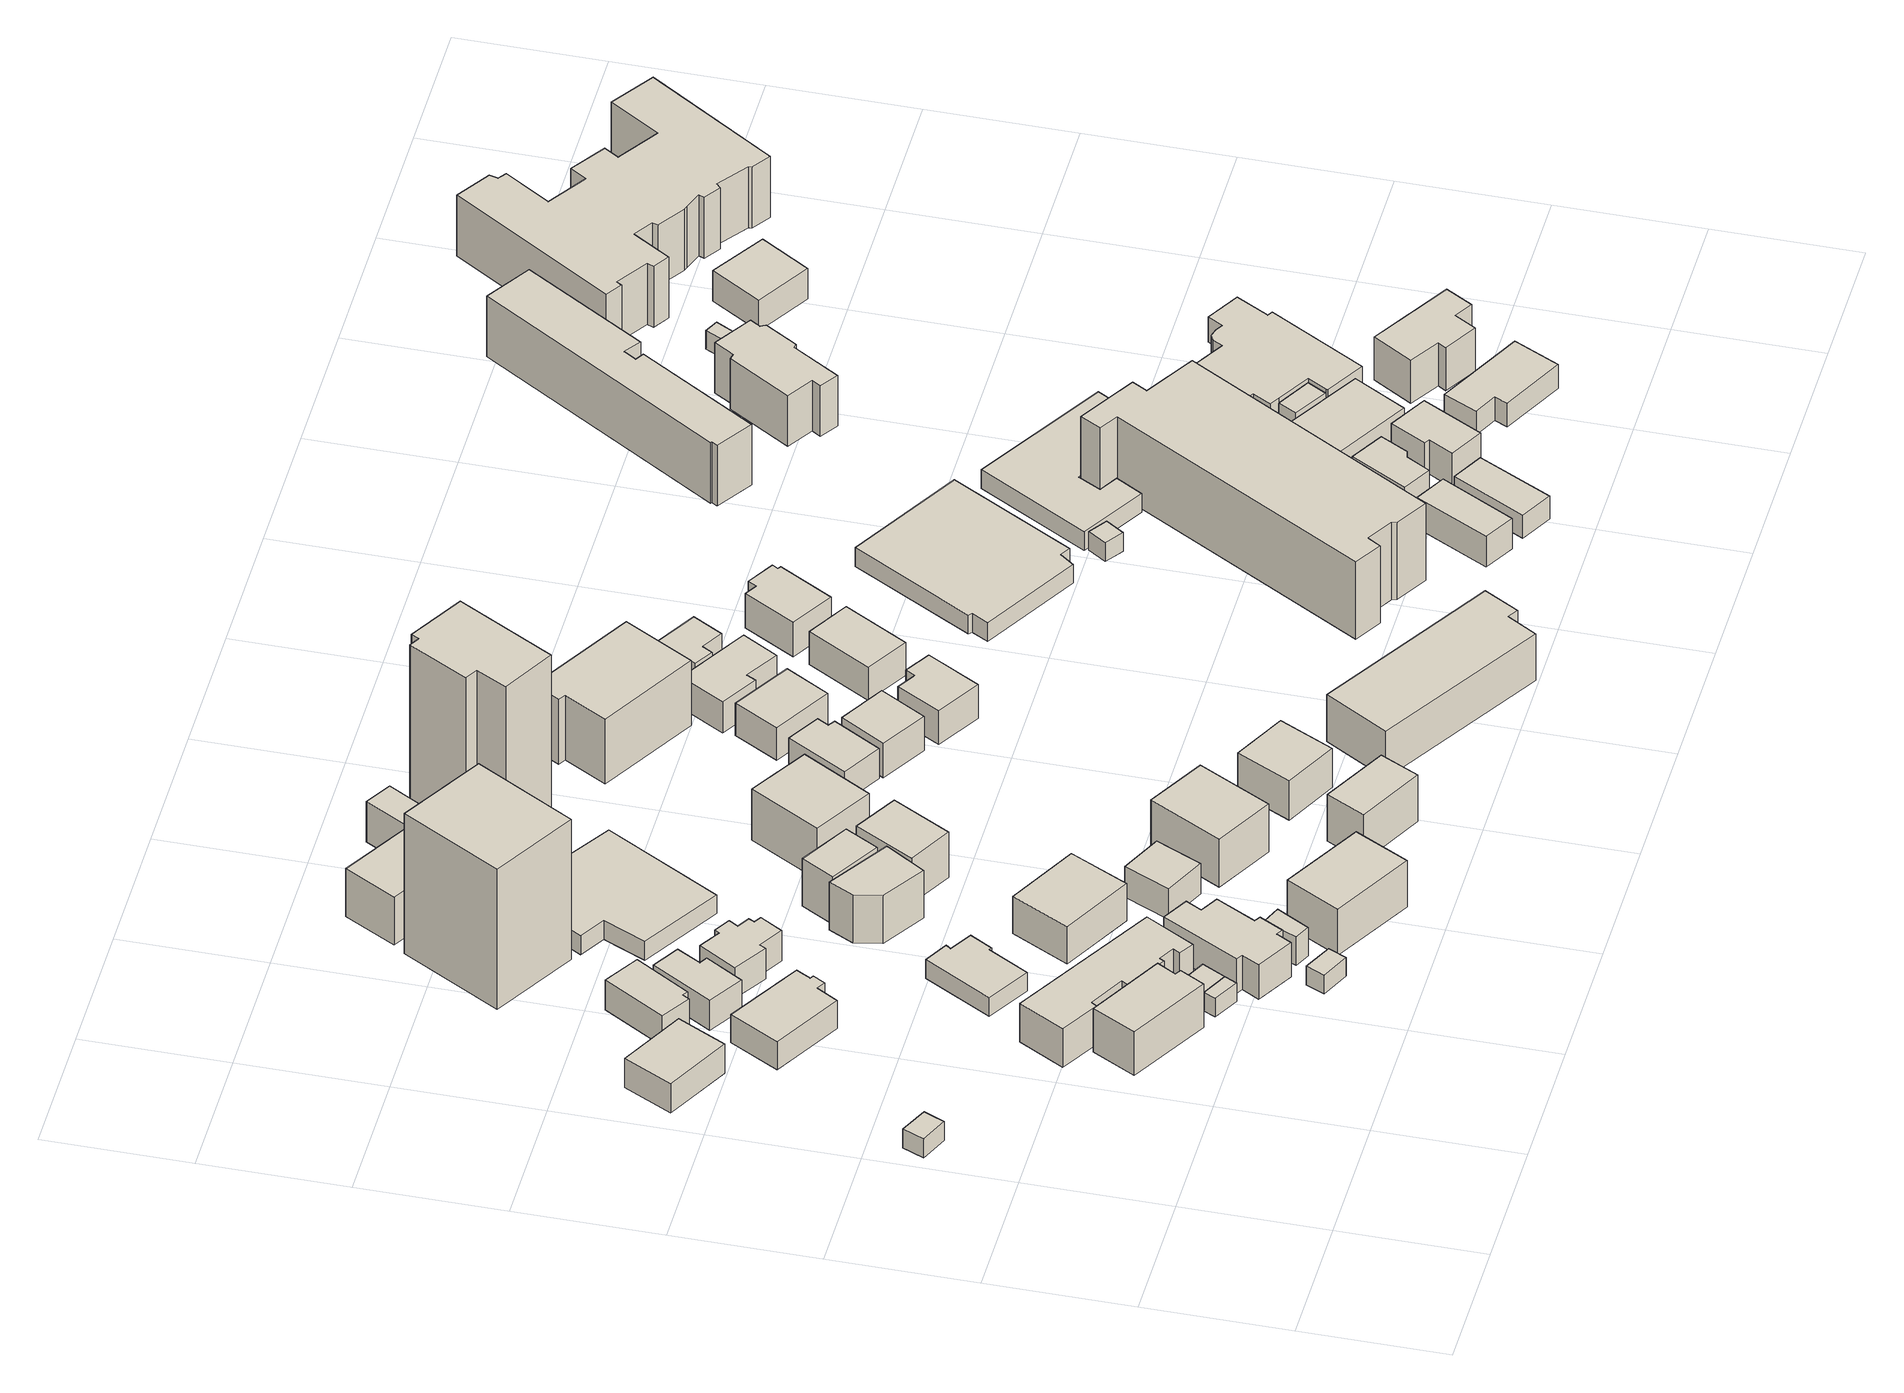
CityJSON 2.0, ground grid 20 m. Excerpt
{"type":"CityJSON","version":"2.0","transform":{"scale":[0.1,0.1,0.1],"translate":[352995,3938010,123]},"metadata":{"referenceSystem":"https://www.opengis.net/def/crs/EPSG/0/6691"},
"CityObjects":{
"building1":{"type":"Building","attributes":{"BuildingIDAttribute.prefecture":"14","BuildingIDAttribute.city":"14152","BuildingDetailAttribute.surveyYear":2015},"geometry":[{"type":"Solid","lod":"1","boundaries":[[[[0,1,2,3]],[[2,4,5,3]],[[1,6,4,2]],[[0,7,6,1]],[[3,5,7,0]],[[4,6,7,5]]]]}]},
"building2":{"type":"Building","attributes":{"usage":"413","measuredHeight":6,"storeysAboveGround":2,"BuildingIDAttribute.prefecture":"14","BuildingIDAttribute.city":"14152","BuildingDetailAttribute.totalFloorArea":130.86,"BuildingDetailAttribute.buildingFootprintArea":65.43,"BuildingDetailAttribute.buildingStructureType":"601","BuildingDetailAttribute.buildingStructureOrgType":"1","BuildingDetailAttribute.orgUsage":"30","BuildingDetailAttribute.surveyYear":2015},"geometry":[{"type":"Solid","lod":"1","boundaries":[[[[8,9,10,11]],[[10,12,13,11]],[[9,14,12,10]],[[8,15,14,9]],[[11,13,15,8]],[[12,14,15,13]]]]}]},
"building3":{"type":"Building","attributes":{"usage":"413","measuredHeight":7.2,"storeysAboveGround":3,"BuildingIDAttribute.prefecture":"14","BuildingIDAttribute.city":"14152","BuildingDetailAttribute.totalFloorArea":217.19,"BuildingDetailAttribute.buildingFootprintArea":72.4,"BuildingDetailAttribute.buildingStructureType":"610","BuildingDetailAttribute.buildingStructureOrgType":"2","BuildingDetailAttribute.orgUsage":"30","BuildingDetailAttribute.surveyYear":2015},"geometry":[{"type":"Solid","lod":"1","boundaries":[[[[16,17,18,19,20,21]],[[20,22,23,21]],[[19,24,22,20]],[[18,25,24,19]],[[17,26,25,18]],[[16,27,26,17]],[[21,23,27,16]],[[22,24,25,26,27,23]]]]}]},
"building4":{"type":"Building","attributes":{"usage":"411","measuredHeight":4.9,"storeysAboveGround":2,"BuildingIDAttribute.prefecture":"14","BuildingIDAttribute.city":"14152","BuildingDetailAttribute.totalFloorArea":181.15,"BuildingDetailAttribute.buildingFootprintArea":90.57,"BuildingDetailAttribute.buildingStructureType":"610","BuildingDetailAttribute.buildingStructureOrgType":"2","BuildingDetailAttribute.orgUsage":"10","BuildingDetailAttribute.surveyYear":2015},"geometry":[{"type":"Solid","lod":"1","boundaries":[[[[28,29,30,31,32,33,34,35]],[[34,36,37,35]],[[33,38,36,34]],[[32,39,38,33]],[[31,40,39,32]],[[30,41,40,31]],[[29,42,41,30]],[[28,43,42,29]],[[35,37,43,28]],[[36,38,39,40,41,42,43,37]]]]}]},
"building5":{"type":"Building","attributes":{"usage":"412","measuredHeight":7,"storeysAboveGround":2,"BuildingIDAttribute.prefecture":"14","BuildingIDAttribute.city":"14152","BuildingDetailAttribute.totalFloorArea":273,"BuildingDetailAttribute.buildingFootprintArea":136.5,"BuildingDetailAttribute.buildingStructureType":"601","BuildingDetailAttribute.buildingStructureOrgType":"1","BuildingDetailAttribute.orgUsage":"20","BuildingDetailAttribute.surveyYear":2015},"geometry":[{"type":"Solid","lod":"1","boundaries":[[[[44,45,46,47,48,49,50,51,52,53,54,55]],[[54,56,57,55]],[[53,58,56,54]],[[52,59,58,53]],[[51,60,59,52]],[[50,61,60,51]],[[49,62,61,50]],[[48,63,62,49]],[[47,64,63,48]],[[46,65,64,47]],[[45,66,65,46]],[[44,67,66,45]],[[55,57,67,44]],[[56,58,59,60,61,62,63,64,65,66,67,57]]]]}]},
"building6":{"type":"Building","attributes":{"BuildingIDAttribute.prefecture":"14","BuildingIDAttribute.city":"14152","BuildingDetailAttribute.surveyYear":2015},"geometry":[{"type":"Solid","lod":"1","boundaries":[[[[68,69,70,71]],[[70,72,73,71]],[[69,74,72,70]],[[68,75,74,69]],[[71,73,75,68]],[[72,74,75,73]]]]}]},
"building7":{"type":"Building","attributes":{"usage":"413","measuredHeight":5.5,"storeysAboveGround":2,"BuildingIDAttribute.prefecture":"14","BuildingIDAttribute.city":"14152","BuildingDetailAttribute.totalFloorArea":91.7,"BuildingDetailAttribute.buildingFootprintArea":45.85,"BuildingDetailAttribute.buildingStructureType":"601","BuildingDetailAttribute.buildingStructureOrgType":"1","BuildingDetailAttribute.orgUsage":"30","BuildingDetailAttribute.surveyYear":2015},"geometry":[{"type":"Solid","lod":"1","boundaries":[[[[76,77,78,79,80,81]],[[80,82,83,81]],[[79,84,82,80]],[[78,85,84,79]],[[77,86,85,78]],[[76,87,86,77]],[[81,83,87,76]],[[82,84,85,86,87,83]]]]}]},
"building8":{"type":"Building","attributes":{"usage":"411","storeysAboveGround":2,"BuildingIDAttribute.prefecture":"14","BuildingIDAttribute.city":"14152","BuildingDetailAttribute.totalFloorArea":29.05,"BuildingDetailAttribute.buildingFootprintArea":14.53,"BuildingDetailAttribute.buildingStructureType":"610","BuildingDetailAttribute.buildingStructureOrgType":"2","BuildingDetailAttribute.orgUsage":"10","BuildingDetailAttribute.surveyYear":2015},"geometry":[{"type":"Solid","lod":"1","boundaries":[[[[88,71,70,89]],[[70,72,90,89]],[[71,73,72,70]],[[88,91,73,71]],[[89,90,91,88]],[[72,73,91,90]]]]}]},
"building9":{"type":"Building","attributes":{"usage":"411","measuredHeight":5.7,"storeysAboveGround":2,"BuildingIDAttribute.prefecture":"14","BuildingIDAttribute.city":"14152","BuildingDetailAttribute.totalFloorArea":85,"BuildingDetailAttribute.buildingFootprintArea":42.5,"BuildingDetailAttribute.buildingStructureType":"601","BuildingDetailAttribute.buildingStructureOrgType":"1","BuildingDetailAttribute.orgUsage":"10","BuildingDetailAttribute.surveyYear":2015},"geometry":[{"type":"Solid","lod":"1","boundaries":[[[[92,93,94,95,96,97]],[[96,98,99,97]],[[95,100,98,96]],[[94,101,100,95]],[[93,102,101,94]],[[92,103,102,93]],[[97,99,103,92]],[[98,100,101,102,103,99]]]]}]},
"building10":{"type":"Building","attributes":{"usage":"411","storeysAboveGround":1,"BuildingIDAttribute.prefecture":"14","BuildingIDAttribute.city":"14152","BuildingDetailAttribute.totalFloorArea":12.26,"BuildingDetailAttribute.buildingFootprintArea":12.26,"BuildingDetailAttribute.buildingStructureType":"601","BuildingDetailAttribute.buildingStructureOrgType":"1","BuildingDetailAttribute.orgUsage":"10","BuildingDetailAttribute.surveyYear":2015},"geometry":[{"type":"Solid","lod":"1","boundaries":[[[[104,105,106,107]],[[106,108,109,107]],[[105,110,108,106]],[[104,111,110,105]],[[107,109,111,104]],[[108,110,111,109]]]]}]},
"building11":{"type":"Building","attributes":{"usage":"411","storeysAboveGround":2,"BuildingIDAttribute.prefecture":"14","BuildingIDAttribute.city":"14152","BuildingDetailAttribute.totalFloorArea":122.24,"BuildingDetailAttribute.buildingFootprintArea":61.12,"BuildingDetailAttribute.buildingStructureType":"601","BuildingDetailAttribute.buildingStructureOrgType":"1","BuildingDetailAttribute.orgUsage":"10","BuildingDetailAttribute.surveyYear":2015},"geometry":[{"type":"Solid","lod":"1","boundaries":[[[[112,113,114,115,116,117,118,119]],[[118,120,121,119]],[[117,122,120,118]],[[116,123,122,117]],[[115,124,123,116]],[[114,125,124,115]],[[113,126,125,114]],[[112,127,126,113]],[[119,121,127,112]],[[120,122,123,124,125,126,127,121]]]]}]},
"building12":{"type":"Building","attributes":{"usage":"411","measuredHeight":6.5,"storeysAboveGround":2,"BuildingIDAttribute.prefecture":"14","BuildingIDAttribute.city":"14152","BuildingDetailAttribute.totalFloorArea":165.83,"BuildingDetailAttribute.buildingFootprintArea":82.92,"BuildingDetailAttribute.buildingStructureType":"601","BuildingDetailAttribute.buildingStructureOrgType":"1","BuildingDetailAttribute.orgUsage":"10","BuildingDetailAttribute.surveyYear":2015},"geometry":[{"type":"Solid","lod":"1","boundaries":[[[[128,129,130,131,132,133,134,135,136,137,138,139]],[[138,140,141,139]],[[137,142,140,138]],[[136,143,142,137]],[[135,144,143,136]],[[134,145,144,135]],[[133,146,145,134]],[[132,147,146,133]],[[131,148,147,132]],[[130,149,148,131]],[[129,150,149,130]],[[128,151,150,129]],[[139,141,151,128]],[[140,142,143,144,145,146,147,148,149,150,151,141]]]]}]},
"building13":{"type":"Building","attributes":{"usage":"411","measuredHeight":5.6,"storeysAboveGround":2,"BuildingIDAttribute.prefecture":"14","BuildingIDAttribute.city":"14152","BuildingDetailAttribute.totalFloorArea":87.39,"BuildingDetailAttribute.buildingFootprintArea":43.7,"BuildingDetailAttribute.buildingStructureType":"601","BuildingDetailAttribute.buildingStructureOrgType":"1","BuildingDetailAttribute.orgUsage":"10","BuildingDetailAttribute.surveyYear":2015},"geometry":[{"type":"Solid","lod":"1","boundaries":[[[[152,153,154,155,156,157,158,159,160,161,162,163]],[[162,164,165,163]],[[161,166,164,162]],[[160,167,166,161]],[[159,168,167,160]],[[158,169,168,159]],[[157,170,169,158]],[[156,171,170,157]],[[155,172,171,156]],[[154,173,172,155]],[[153,174,173,154]],[[152,175,174,153]],[[163,165,175,152]],[[164,166,167,168,169,170,171,172,173,174,175,165]]]]}]},
"building14":{"type":"Building","attributes":{"usage":"411","measuredHeight":5.4,"storeysAboveGround":1,"BuildingIDAttribute.prefecture":"14","BuildingIDAttribute.city":"14152","BuildingDetailAttribute.totalFloorArea":13.12,"BuildingDetailAttribute.buildingFootprintArea":13.12,"BuildingDetailAttribute.buildingStructureType":"601","BuildingDetailAttribute.buildingStructureOrgType":"1","BuildingDetailAttribute.orgUsage":"10","BuildingDetailAttribute.surveyYear":2015},"geometry":[{"type":"Solid","lod":"1","boundaries":[[[[176,177,178,179]],[[178,180,181,179]],[[177,182,180,178]],[[176,183,182,177]],[[179,181,183,176]],[[180,182,183,181]]]]}]},
"building15":{"type":"Building","attributes":{"usage":"414","measuredHeight":23.6,"storeysAboveGround":8,"BuildingIDAttribute.prefecture":"14","BuildingIDAttribute.city":"14152","BuildingDetailAttribute.totalFloorArea":1406.25,"BuildingDetailAttribute.buildingFootprintArea":175.78,"BuildingDetailAttribute.buildingStructureType":"610","BuildingDetailAttribute.buildingStructureOrgType":"2","BuildingDetailAttribute.orgUsage":"44","BuildingDetailAttribute.surveyYear":2015},"geometry":[{"type":"Solid","lod":"1","boundaries":[[[[184,185,186,187]],[[186,188,189,187]],[[185,190,188,186]],[[184,191,190,185]],[[187,189,191,184]],[[188,190,191,189]]]]}]},
"building16":{"type":"Building","attributes":{"usage":"411","measuredHeight":6.8,"storeysAboveGround":2,"BuildingIDAttribute.prefecture":"14","BuildingIDAttribute.city":"14152","BuildingDetailAttribute.totalFloorArea":179.23,"BuildingDetailAttribute.buildingFootprintArea":89.61,"BuildingDetailAttribute.buildingStructureType":"601","BuildingDetailAttribute.buildingStructureOrgType":"1","BuildingDetailAttribute.orgUsage":"10","BuildingDetailAttribute.surveyYear":2015},"geometry":[{"type":"Solid","lod":"1","boundaries":[[[[192,193,194,195]],[[194,196,197,195]],[[193,198,196,194]],[[192,199,198,193]],[[195,197,199,192]],[[196,198,199,197]]]]}]},
"building17":{"type":"Building","attributes":{"usage":"412","measuredHeight":7.9,"storeysAboveGround":2,"BuildingIDAttribute.prefecture":"14","BuildingIDAttribute.city":"14152","BuildingDetailAttribute.totalFloorArea":274.39,"BuildingDetailAttribute.buildingFootprintArea":137.19,"BuildingDetailAttribute.buildingStructureType":"601","BuildingDetailAttribute.buildingStructureOrgType":"1","BuildingDetailAttribute.orgUsage":"20","BuildingDetailAttribute.surveyYear":2015},"geometry":[{"type":"Solid","lod":"1","boundaries":[[[[200,201,202,203]],[[202,204,205,203]],[[201,206,204,202]],[[200,207,206,201]],[[203,205,207,200]],[[204,206,207,205]]]]}]},
"building18":{"type":"Building","attributes":{"usage":"413","measuredHeight":10,"storeysAboveGround":3,"BuildingIDAttribute.prefecture":"14","BuildingIDAttribute.city":"14152","BuildingDetailAttribute.totalFloorArea":178.65,"BuildingDetailAttribute.buildingFootprintArea":59.55,"BuildingDetailAttribute.buildingStructureType":"610","BuildingDetailAttribute.buildingStructureOrgType":"2","BuildingDetailAttribute.orgUsage":"30","BuildingDetailAttribute.surveyYear":2015},"geometry":[{"type":"Solid","lod":"1","boundaries":[[[[208,209,210,211,212]],[[211,213,214,212]],[[210,215,213,211]],[[209,216,215,210]],[[208,217,216,209]],[[212,214,217,208]],[[213,215,216,217,214]]]]}]},
"building19":{"type":"Building","attributes":{"usage":"411","measuredHeight":5.8,"storeysAboveGround":2,"BuildingIDAttribute.prefecture":"14","BuildingIDAttribute.city":"14152","BuildingDetailAttribute.totalFloorArea":75.13,"BuildingDetailAttribute.buildingFootprintArea":37.57,"BuildingDetailAttribute.buildingStructureType":"601","BuildingDetailAttribute.buildingStructureOrgType":"1","BuildingDetailAttribute.orgUsage":"10","BuildingDetailAttribute.surveyYear":2015},"geometry":[{"type":"Solid","lod":"1","boundaries":[[[[218,219,220,221]],[[220,222,223,221]],[[219,224,222,220]],[[218,225,224,219]],[[221,223,225,218]],[[222,224,225,223]]]]}]},
"building20":{"type":"Building","attributes":{"usage":"411","measuredHeight":7.9,"storeysAboveGround":3,"BuildingIDAttribute.prefecture":"14","BuildingIDAttribute.city":"14152","BuildingDetailAttribute.totalFloorArea":125.69,"BuildingDetailAttribute.buildingFootprintArea":41.9,"BuildingDetailAttribute.buildingStructureType":"601","BuildingDetailAttribute.buildingStructureOrgType":"1","BuildingDetailAttribute.orgUsage":"10","BuildingDetailAttribute.surveyYear":2015},"geometry":[{"type":"Solid","lod":"1","boundaries":[[[[226,227,228,229]],[[228,230,231,229]],[[227,232,230,228]],[[226,233,232,227]],[[229,231,233,226]],[[230,232,233,231]]]]}]},
"building21":{"type":"Building","attributes":{"usage":"404","measuredHeight":13,"storeysAboveGround":2,"BuildingIDAttribute.prefecture":"14","BuildingIDAttribute.city":"14152","BuildingDetailAttribute.totalFloorArea":174.97,"BuildingDetailAttribute.buildingFootprintArea":87.48,"BuildingDetailAttribute.buildingStructureType":"610","BuildingDetailAttribute.buildingStructureOrgType":"2","BuildingDetailAttribute.orgUsage":"110","BuildingDetailAttribute.surveyYear":2015},"geometry":[{"type":"Solid","lod":"1","boundaries":[[[[234,235,236,237]],[[236,238,239,237]],[[235,240,238,236]],[[234,241,240,235]],[[237,239,241,234]],[[238,240,241,239]]]]}]},
"building22":{"type":"Building","attributes":{"usage":"431","storeysAboveGround":2,"BuildingIDAttribute.prefecture":"14","BuildingIDAttribute.city":"14152","BuildingDetailAttribute.totalFloorArea":619.88,"BuildingDetailAttribute.buildingFootprintArea":309.94,"BuildingDetailAttribute.buildingStructureType":"610","BuildingDetailAttribute.buildingStructureOrgType":"2","BuildingDetailAttribute.orgUsage":"141","BuildingDetailAttribute.surveyYear":2015},"geometry":[{"type":"Solid","lod":"1","boundaries":[[[[242,243,244,245,246,247,248,249]],[[248,250,251,249]],[[247,252,250,248]],[[246,253,252,247]],[[245,254,253,246]],[[244,255,254,245]],[[243,256,255,244]],[[242,257,256,243]],[[249,251,257,242]],[[250,252,253,254,255,256,257,251]]]]}]},
"building23":{"type":"Building","attributes":{"usage":"411","measuredHeight":8,"storeysAboveGround":3,"BuildingIDAttribute.prefecture":"14","BuildingIDAttribute.city":"14152","BuildingDetailAttribute.totalFloorArea":188.12,"BuildingDetailAttribute.buildingFootprintArea":62.71,"BuildingDetailAttribute.buildingStructureType":"601","BuildingDetailAttribute.buildingStructureOrgType":"1","BuildingDetailAttribute.orgUsage":"10","BuildingDetailAttribute.surveyYear":2015},"geometry":[{"type":"Solid","lod":"1","boundaries":[[[[258,259,260,261]],[[260,262,263,261]],[[259,264,262,260]],[[258,265,264,259]],[[261,263,265,258]],[[262,264,265,263]]]]}]},
"building24":{"type":"Building","attributes":{"measuredHeight":8.5,"BuildingIDAttribute.prefecture":"14","BuildingIDAttribute.city":"14152","BuildingDetailAttribute.surveyYear":2015},"geometry":[{"type":"Solid","lod":"1","boundaries":[[[[266,267,268,269]],[[268,270,271,269]],[[267,272,270,268]],[[266,273,272,267]],[[269,271,273,266]],[[270,272,273,271]]]]}]},
"building25":{"type":"Building","attributes":{"usage":"411","measuredHeight":7.7,"storeysAboveGround":3,"BuildingIDAttribute.prefecture":"14","BuildingIDAttribute.city":"14152","BuildingDetailAttribute.totalFloorArea":181.92,"BuildingDetailAttribute.buildingFootprintArea":60.64,"BuildingDetailAttribute.buildingStructureType":"610","BuildingDetailAttribute.buildingStructureOrgType":"2","BuildingDetailAttribute.orgUsage":"10","BuildingDetailAttribute.surveyYear":2015},"geometry":[{"type":"Solid","lod":"1","boundaries":[[[[274,275,276,277]],[[276,278,279,277]],[[275,280,278,276]],[[274,281,280,275]],[[277,279,281,274]],[[278,280,281,279]]]]}]},
"building26":{"type":"Building","attributes":{"usage":"411","measuredHeight":13.9,"storeysAboveGround":2,"BuildingIDAttribute.prefecture":"14","BuildingIDAttribute.city":"14152","BuildingDetailAttribute.totalFloorArea":104.4,"BuildingDetailAttribute.buildingFootprintArea":52.2,"BuildingDetailAttribute.buildingStructureType":"610","BuildingDetailAttribute.buildingStructureOrgType":"2","BuildingDetailAttribute.orgUsage":"10","BuildingDetailAttribute.surveyYear":2015},"geometry":[{"type":"Solid","lod":"1","boundaries":[[[[282,283,284,285]],[[284,286,287,285]],[[283,288,286,284]],[[282,289,288,283]],[[285,287,289,282]],[[286,288,289,287]]]]}]},
"building27":{"type":"Building","attributes":{"usage":"412","measuredHeight":9.3,"storeysAboveGround":3,"BuildingIDAttribute.prefecture":"14","BuildingIDAttribute.city":"14152","BuildingDetailAttribute.totalFloorArea":313.66,"BuildingDetailAttribute.buildingFootprintArea":104.55,"BuildingDetailAttribute.buildingStructureType":"610","BuildingDetailAttribute.buildingStructureOrgType":"2","BuildingDetailAttribute.orgUsage":"20","BuildingDetailAttribute.surveyYear":2015},"geometry":[{"type":"Solid","lod":"1","boundaries":[[[[290,291,292,293]],[[292,294,295,293]],[[291,296,294,292]],[[290,297,296,291]],[[293,295,297,290]],[[294,296,297,295]]]]}]},
"building28":{"type":"Building","attributes":{"usage":"414","measuredHeight":35.8,"storeysAboveGround":11,"BuildingIDAttribute.prefecture":"14","BuildingIDAttribute.city":"14152","BuildingDetailAttribute.totalFloorArea":1286.68,"BuildingDetailAttribute.buildingFootprintArea":116.97,"BuildingDetailAttribute.buildingStructureType":"610","BuildingDetailAttribute.buildingStructureOrgType":"2","BuildingDetailAttribute.orgUsage":"44","BuildingDetailAttribute.surveyYear":2015},"geometry":[{"type":"Solid","lod":"1","boundaries":[[[[298,299,300,301,302,303,304,305]],[[304,306,307,305]],[[303,308,306,304]],[[302,309,308,303]],[[301,310,309,302]],[[300,311,310,301]],[[299,312,311,300]],[[298,313,312,299]],[[305,307,313,298]],[[306,308,309,310,311,312,313,307]]]]}]},
"building29":{"type":"Building","attributes":{"usage":"411","measuredHeight":7.3,"storeysAboveGround":2,"BuildingIDAttribute.prefecture":"14","BuildingIDAttribute.city":"14152","BuildingDetailAttribute.totalFloorArea":117.06,"BuildingDetailAttribute.buildingFootprintArea":58.53,"BuildingDetailAttribute.buildingStructureType":"601","BuildingDetailAttribute.buildingStructureOrgType":"1","BuildingDetailAttribute.orgUsage":"10","BuildingDetailAttribute.surveyYear":2015},"geometry":[{"type":"Solid","lod":"1","boundaries":[[[[314,315,316,317]],[[316,318,319,317]],[[315,320,318,316]],[[314,321,320,315]],[[317,319,321,314]],[[318,320,321,319]]]]}]},
"building30":{"type":"Building","attributes":{"usage":"411","measuredHeight":5.9,"storeysAboveGround":2,"BuildingIDAttribute.prefecture":"14","BuildingIDAttribute.city":"14152","BuildingDetailAttribute.totalFloorArea":98.05,"BuildingDetailAttribute.buildingFootprintArea":49.02,"BuildingDetailAttribute.buildingStructureType":"601","BuildingDetailAttribute.buildingStructureOrgType":"1","BuildingDetailAttribute.orgUsage":"10","BuildingDetailAttribute.surveyYear":2015},"geometry":[{"type":"Solid","lod":"1","boundaries":[[[[322,323,324,325,326,327]],[[326,328,329,327]],[[325,330,328,326]],[[324,331,330,325]],[[323,332,331,324]],[[322,333,332,323]],[[327,329,333,322]],[[328,330,331,332,333,329]]]]}]},
"building31":{"type":"Building","attributes":{"usage":"411","measuredHeight":7.1,"storeysAboveGround":2,"BuildingIDAttribute.prefecture":"14","BuildingIDAttribute.city":"14152","BuildingDetailAttribute.totalFloorArea":88.67,"BuildingDetailAttribute.buildingFootprintArea":44.34,"BuildingDetailAttribute.buildingStructureType":"601","BuildingDetailAttribute.buildingStructureOrgType":"1","BuildingDetailAttribute.orgUsage":"10","BuildingDetailAttribute.surveyYear":2015},"geometry":[{"type":"Solid","lod":"1","boundaries":[[[[334,335,336,337]],[[336,338,339,337]],[[335,340,338,336]],[[334,341,340,335]],[[337,339,341,334]],[[338,340,341,339]]]]}]},
"building32":{"type":"Building","attributes":{"usage":"411","measuredHeight":7.5,"storeysAboveGround":2,"BuildingIDAttribute.prefecture":"14","BuildingIDAttribute.city":"14152","BuildingDetailAttribute.totalFloorArea":108.57,"BuildingDetailAttribute.buildingFootprintArea":54.29,"BuildingDetailAttribute.buildingStructureType":"601","BuildingDetailAttribute.buildingStructureOrgType":"1","BuildingDetailAttribute.orgUsage":"10","BuildingDetailAttribute.surveyYear":2015},"geometry":[{"type":"Solid","lod":"1","boundaries":[[[[342,343,344,345]],[[344,346,347,345]],[[343,348,346,344]],[[342,349,348,343]],[[345,347,349,342]],[[346,348,349,347]]]]}]},
"building33":{"type":"Building","attributes":{"usage":"412","measuredHeight":8.3,"storeysAboveGround":3,"BuildingIDAttribute.prefecture":"14","BuildingIDAttribute.city":"14152","BuildingDetailAttribute.totalFloorArea":699.27,"BuildingDetailAttribute.buildingFootprintArea":233.09,"BuildingDetailAttribute.buildingStructureType":"610","BuildingDetailAttribute.buildingStructureOrgType":"2","BuildingDetailAttribute.orgUsage":"20","BuildingDetailAttribute.surveyYear":2015},"geometry":[{"type":"Solid","lod":"1","boundaries":[[[[350,351,352,353,354,355]],[[354,356,357,355]],[[353,358,356,354]],[[352,359,358,353]],[[351,360,359,352]],[[350,361,360,351]],[[355,357,361,350]],[[356,358,359,360,361,357]]]]}]},
"building34":{"type":"Building","attributes":{"usage":"414","measuredHeight":10.6,"storeysAboveGround":4,"BuildingIDAttribute.prefecture":"14","BuildingIDAttribute.city":"14152","BuildingDetailAttribute.totalFloorArea":652.77,"BuildingDetailAttribute.buildingFootprintArea":163.19,"BuildingDetailAttribute.buildingStructureType":"610","BuildingDetailAttribute.buildingStructureOrgType":"2","BuildingDetailAttribute.orgUsage":"44","BuildingDetailAttribute.surveyYear":2015},"geometry":[{"type":"Solid","lod":"1","boundaries":[[[[362,363,364,365,366,367]],[[366,368,369,367]],[[365,370,368,366]],[[364,371,370,365]],[[363,372,371,364]],[[362,373,372,363]],[[367,369,373,362]],[[368,370,371,372,373,369]]]]}]},
"building35":{"type":"Building","attributes":{"usage":"411","measuredHeight":6.6,"storeysAboveGround":2,"BuildingIDAttribute.prefecture":"14","BuildingIDAttribute.city":"14152","BuildingDetailAttribute.totalFloorArea":92.77,"BuildingDetailAttribute.buildingFootprintArea":46.39,"BuildingDetailAttribute.buildingStructureType":"601","BuildingDetailAttribute.buildingStructureOrgType":"1","BuildingDetailAttribute.orgUsage":"10","BuildingDetailAttribute.surveyYear":2015},"geometry":[{"type":"Solid","lod":"1","boundaries":[[[[374,375,376,377,378,379]],[[378,380,381,379]],[[377,382,380,378]],[[376,383,382,377]],[[375,384,383,376]],[[374,385,384,375]],[[379,381,385,374]],[[380,382,383,384,385,381]]]]}]},
"building36":{"type":"Building","attributes":{"usage":"411","measuredHeight":5.9,"storeysAboveGround":2,"BuildingIDAttribute.prefecture":"14","BuildingIDAttribute.city":"14152","BuildingDetailAttribute.totalFloorArea":121.84,"BuildingDetailAttribute.buildingFootprintArea":60.92,"BuildingDetailAttribute.buildingStructureType":"601","BuildingDetailAttribute.buildingStructureOrgType":"1","BuildingDetailAttribute.orgUsage":"10","BuildingDetailAttribute.surveyYear":2015},"geometry":[{"type":"Solid","lod":"1","boundaries":[[[[386,387,388,389,390,391]],[[390,392,393,391]],[[389,394,392,390]],[[388,395,394,389]],[[387,396,395,388]],[[386,397,396,387]],[[391,393,397,386]],[[392,394,395,396,397,393]]]]}]},
"building37":{"type":"Building","attributes":{"usage":"411","measuredHeight":6.5,"storeysAboveGround":2,"BuildingIDAttribute.prefecture":"14","BuildingIDAttribute.city":"14152","BuildingDetailAttribute.totalFloorArea":113.92,"BuildingDetailAttribute.buildingFootprintArea":56.96,"BuildingDetailAttribute.buildingStructureType":"601","BuildingDetailAttribute.buildingStructureOrgType":"1","BuildingDetailAttribute.orgUsage":"10","BuildingDetailAttribute.surveyYear":2015},"geometry":[{"type":"Solid","lod":"1","boundaries":[[[[398,399,400,401]],[[400,402,403,401]],[[399,404,402,400]],[[398,405,404,399]],[[401,403,405,398]],[[402,404,405,403]]]]}]},
"building38":{"type":"Building","attributes":{"usage":"411","measuredHeight":6,"storeysAboveGround":2,"BuildingIDAttribute.prefecture":"14","BuildingIDAttribute.city":"14152","BuildingDetailAttribute.totalFloorArea":99.64,"BuildingDetailAttribute.buildingFootprintArea":49.82,"BuildingDetailAttribute.buildingStructureType":"601","BuildingDetailAttribute.buildingStructureOrgType":"1","BuildingDetailAttribute.orgUsage":"10","BuildingDetailAttribute.surveyYear":2015},"geometry":[{"type":"Solid","lod":"1","boundaries":[[[[406,407,408,409,410,411,412,413]],[[412,414,415,413]],[[411,416,414,412]],[[410,417,416,411]],[[409,418,417,410]],[[408,419,418,409]],[[407,420,419,408]],[[406,421,420,407]],[[413,415,421,406]],[[414,416,417,418,419,420,421,415]]]]}]},
"building39":{"type":"Building","attributes":{"usage":"411","measuredHeight":6.7,"storeysAboveGround":2,"BuildingIDAttribute.prefecture":"14","BuildingIDAttribute.city":"14152","BuildingDetailAttribute.totalFloorArea":103.68,"BuildingDetailAttribute.buildingFootprintArea":51.84,"BuildingDetailAttribute.buildingStructureType":"601","BuildingDetailAttribute.buildingStructureOrgType":"1","BuildingDetailAttribute.orgUsage":"10","BuildingDetailAttribute.surveyYear":2015},"geometry":[{"type":"Solid","lod":"1","boundaries":[[[[422,423,424,425,426,427,428,429]],[[428,430,431,429]],[[427,432,430,428]],[[426,433,432,427]],[[425,434,433,426]],[[424,435,434,425]],[[423,436,435,424]],[[422,437,436,423]],[[429,431,437,422]],[[430,432,433,434,435,436,437,431]]]]}]},
"building40":{"type":"Building","attributes":{"usage":"402","storeysAboveGround":2,"BuildingIDAttribute.prefecture":"14","BuildingIDAttribute.city":"14152","BuildingDetailAttribute.totalFloorArea":740.15,"BuildingDetailAttribute.buildingFootprintArea":370.08,"BuildingDetailAttribute.buildingStructureType":"610","BuildingDetailAttribute.buildingStructureOrgType":"2","BuildingDetailAttribute.orgUsage":"72","BuildingDetailAttribute.surveyYear":2015},"geometry":[{"type":"Solid","lod":"1","boundaries":[[[[438,439,440,441,442,443,444,445]],[[444,446,447,445]],[[443,448,446,444]],[[442,449,448,443]],[[441,450,449,442]],[[440,451,450,441]],[[439,452,451,440]],[[438,453,452,439]],[[445,447,453,438]],[[446,448,449,450,451,452,453,447]]]]}]},
"building41":{"type":"Building","attributes":{"BuildingIDAttribute.prefecture":"14","BuildingIDAttribute.city":"14152","BuildingDetailAttribute.surveyYear":2015},"geometry":[{"type":"Solid","lod":"1","boundaries":[[[[454,455,456,457]],[[456,458,459,457]],[[455,460,458,456]],[[454,461,460,455]],[[457,459,461,454]],[[458,460,461,459]]]]}]},
"building42":{"type":"Building","attributes":{"usage":"411","measuredHeight":5.4,"storeysAboveGround":2,"BuildingIDAttribute.prefecture":"14","BuildingIDAttribute.city":"14152","BuildingDetailAttribute.totalFloorArea":93.63,"BuildingDetailAttribute.buildingFootprintArea":46.81,"BuildingDetailAttribute.buildingStructureType":"601","BuildingDetailAttribute.buildingStructureOrgType":"1","BuildingDetailAttribute.orgUsage":"10","BuildingDetailAttribute.surveyYear":2015},"geometry":[{"type":"Solid","lod":"1","boundaries":[[[[462,463,464,465]],[[464,466,467,465]],[[463,468,466,464]],[[462,469,468,463]],[[465,467,469,462]],[[466,468,469,467]]]]}]},
"building43":{"type":"Building","attributes":{"usage":"414","measuredHeight":12.8,"storeysAboveGround":5,"BuildingIDAttribute.prefecture":"14","BuildingIDAttribute.city":"14152","BuildingDetailAttribute.totalFloorArea":2712.6,"BuildingDetailAttribute.buildingFootprintArea":542.52,"BuildingDetailAttribute.buildingStructureType":"610","BuildingDetailAttribute.buildingStructureOrgType":"2","BuildingDetailAttribute.orgUsage":"44","BuildingDetailAttribute.surveyYear":2015},"geometry":[{"type":"Solid","lod":"1","boundaries":[[[[470,471,472,473,474,475,476,477,478,479,480,481]],[[480,482,483,481]],[[479,484,482,480]],[[478,485,484,479]],[[477,486,485,478]],[[476,487,486,477]],[[475,488,487,476]],[[474,489,488,475]],[[473,490,489,474]],[[472,491,490,473]],[[471,492,491,472]],[[470,493,492,471]],[[481,483,493,470]],[[482,484,485,486,487,488,489,490,491,492,493,483]]]]}]},
"building44":{"type":"Building","attributes":{"usage":"411","measuredHeight":5.6,"storeysAboveGround":2,"BuildingIDAttribute.prefecture":"14","BuildingIDAttribute.city":"14152","BuildingDetailAttribute.totalFloorArea":94.28,"BuildingDetailAttribute.buildingFootprintArea":47.14,"BuildingDetailAttribute.buildingStructureType":"601","BuildingDetailAttribute.buildingStructureOrgType":"1","BuildingDetailAttribute.orgUsage":"10","BuildingDetailAttribute.surveyYear":2015},"geometry":[{"type":"Solid","lod":"1","boundaries":[[[[494,495,496,497]],[[496,498,499,497]],[[495,500,498,496]],[[494,501,500,495]],[[497,499,501,494]],[[498,500,501,499]]]]}]},
"building45":{"type":"Building","attributes":{"usage":"411","measuredHeight":4.9,"storeysAboveGround":2,"BuildingIDAttribute.prefecture":"14","BuildingIDAttribute.city":"14152","BuildingDetailAttribute.totalFloorArea":74.27,"BuildingDetailAttribute.buildingFootprintArea":37.14,"BuildingDetailAttribute.buildingStructureType":"601","BuildingDetailAttribute.buildingStructureOrgType":"1","BuildingDetailAttribute.orgUsage":"10","BuildingDetailAttribute.surveyYear":2015},"geometry":[{"type":"Solid","lod":"1","boundaries":[[[[502,503,504,505,506,507]],[[506,508,509,507]],[[505,510,508,506]],[[504,511,510,505]],[[503,512,511,504]],[[502,513,512,503]],[[507,509,513,502]],[[508,510,511,512,513,509]]]]}]},
"building46":{"type":"Building","attributes":{"usage":"414","storeysAboveGround":5,"BuildingIDAttribute.prefecture":"14","BuildingIDAttribute.city":"14152","BuildingDetailAttribute.totalFloorArea":1284.59,"BuildingDetailAttribute.buildingFootprintArea":256.92,"BuildingDetailAttribute.buildingStructureType":"610","BuildingDetailAttribute.buildingStructureOrgType":"2","BuildingDetailAttribute.orgUsage":"44","BuildingDetailAttribute.surveyYear":2015},"geometry":[{"type":"Solid","lod":"1","boundaries":[[[[514,515,516,517,518,519,520,521,522,523]],[[522,524,525,523]],[[521,526,524,522]],[[520,527,526,521]],[[519,528,527,520]],[[518,529,528,519]],[[517,530,529,518]],[[516,531,530,517]],[[515,532,531,516]],[[514,533,532,515]],[[523,525,533,514]],[[524,526,527,528,529,530,531,532,533,525]]]]}]},
"building47":{"type":"Building","attributes":{"usage":"411","measuredHeight":6.2,"storeysAboveGround":2,"BuildingIDAttribute.prefecture":"14","BuildingIDAttribute.city":"14152","BuildingDetailAttribute.totalFloorArea":54.25,"BuildingDetailAttribute.buildingFootprintArea":27.13,"BuildingDetailAttribute.buildingStructureType":"601","BuildingDetailAttribute.buildingStructureOrgType":"1","BuildingDetailAttribute.orgUsage":"10","BuildingDetailAttribute.surveyYear":2015},"geometry":[{"type":"Solid","lod":"1","boundaries":[[[[534,535,536,537,538,539]],[[538,540,541,539]],[[537,542,540,538]],[[536,543,542,537]],[[535,544,543,536]],[[534,545,544,535]],[[539,541,545,534]],[[540,542,543,544,545,541]]]]}]},
"building48":{"type":"Building","attributes":{"usage":"413","measuredHeight":6.2,"storeysAboveGround":2,"BuildingIDAttribute.prefecture":"14","BuildingIDAttribute.city":"14152","BuildingDetailAttribute.totalFloorArea":162.76,"BuildingDetailAttribute.buildingFootprintArea":81.38,"BuildingDetailAttribute.buildingStructureType":"601","BuildingDetailAttribute.buildingStructureOrgType":"1","BuildingDetailAttribute.orgUsage":"30","BuildingDetailAttribute.surveyYear":2015},"geometry":[{"type":"Solid","lod":"1","boundaries":[[[[546,547,548,549]],[[548,550,551,549]],[[547,552,550,548]],[[546,553,552,547]],[[549,551,553,546]],[[550,552,553,551]]]]}]},
"building49":{"type":"Building","attributes":{"usage":"414","storeysAboveGround":1,"BuildingIDAttribute.prefecture":"14","BuildingIDAttribute.city":"14152","BuildingDetailAttribute.totalFloorArea":41.3,"BuildingDetailAttribute.buildingFootprintArea":41.3,"BuildingDetailAttribute.buildingStructureType":"610","BuildingDetailAttribute.buildingStructureOrgType":"2","BuildingDetailAttribute.orgUsage":"44","BuildingDetailAttribute.surveyYear":2015},"geometry":[{"type":"Solid","lod":"1","boundaries":[[[[554,555,556,557]],[[556,558,559,557]],[[555,560,558,556]],[[554,561,560,555]],[[557,559,561,554]],[[558,560,561,559]]]]}]},
"building50":{"type":"Building","attributes":{"BuildingIDAttribute.prefecture":"14","BuildingIDAttribute.city":"14152","BuildingDetailAttribute.surveyYear":2015},"geometry":[{"type":"Solid","lod":"1","boundaries":[[[[562,563,564,565]],[[564,566,567,565]],[[563,568,566,564]],[[562,569,568,563]],[[565,567,569,562]],[[566,568,569,567]]]]}]},
"building51":{"type":"Building","attributes":{"usage":"411","measuredHeight":5.3,"storeysAboveGround":2,"BuildingIDAttribute.prefecture":"14","BuildingIDAttribute.city":"14152","BuildingDetailAttribute.totalFloorArea":148.78,"BuildingDetailAttribute.buildingFootprintArea":74.39,"BuildingDetailAttribute.buildingStructureType":"601","BuildingDetailAttribute.buildingStructureOrgType":"1","BuildingDetailAttribute.orgUsage":"10","BuildingDetailAttribute.surveyYear":2015},"geometry":[{"type":"Solid","lod":"1","boundaries":[[[[570,571,572,573,574,575]],[[574,576,577,575]],[[573,578,576,574]],[[572,579,578,573]],[[571,580,579,572]],[[570,581,580,571]],[[575,577,581,570]],[[576,578,579,580,581,577]]]]}]},
"building52":{"type":"Building","attributes":{"usage":"414","measuredHeight":10,"storeysAboveGround":4,"BuildingIDAttribute.prefecture":"14","BuildingIDAttribute.city":"14152","BuildingDetailAttribute.totalFloorArea":988.87,"BuildingDetailAttribute.buildingFootprintArea":247.22,"BuildingDetailAttribute.buildingStructureType":"610","BuildingDetailAttribute.buildingStructureOrgType":"2","BuildingDetailAttribute.orgUsage":"44","BuildingDetailAttribute.surveyYear":2015},"geometry":[{"type":"Solid","lod":"1","boundaries":[[[[582,583,584,585,586,587,588,589,590,591]],[[590,592,593,591]],[[589,594,592,590]],[[588,595,594,589]],[[587,596,595,588]],[[586,597,596,587]],[[585,598,597,586]],[[584,599,598,585]],[[583,600,599,584]],[[582,601,600,583]],[[591,593,601,582]],[[592,594,595,596,597,598,599,600,601,593]]]]}]},
"building53":{"type":"Building","attributes":{"usage":"411","measuredHeight":10.6,"storeysAboveGround":2,"BuildingIDAttribute.prefecture":"14","BuildingIDAttribute.city":"14152","BuildingDetailAttribute.totalFloorArea":172.74,"BuildingDetailAttribute.buildingFootprintArea":86.37,"BuildingDetailAttribute.buildingStructureType":"601","BuildingDetailAttribute.buildingStructureOrgType":"1","BuildingDetailAttribute.orgUsage":"10","BuildingDetailAttribute.surveyYear":2015},"geometry":[{"type":"Solid","lod":"1","boundaries":[[[[602,603,604,605,606,607,608,609,610,611,612,613]],[[612,614,615,613]],[[611,616,614,612]],[[610,617,616,611]],[[609,618,617,610]],[[608,619,618,609]],[[607,620,619,608]],[[606,621,620,607]],[[605,622,621,606]],[[604,623,622,605]],[[603,624,623,604]],[[602,625,624,603]],[[613,615,625,602]],[[614,616,617,618,619,620,621,622,623,624,625,615]]]]}]},
"building54":{"type":"Building","attributes":{"usage":"402","measuredHeight":6,"storeysAboveGround":1,"BuildingIDAttribute.prefecture":"14","BuildingIDAttribute.city":"14152","BuildingDetailAttribute.totalFloorArea":225.4,"BuildingDetailAttribute.buildingFootprintArea":225.4,"BuildingDetailAttribute.buildingStructureType":"610","BuildingDetailAttribute.buildingStructureOrgType":"2","BuildingDetailAttribute.orgUsage":"71","BuildingDetailAttribute.surveyYear":2015},"geometry":[{"type":"Solid","lod":"1","boundaries":[[[[626,627,628,629,630,631,632,633,634,635,636,637,638,639,640,641,642,643]],[[642,644,645,643]],[[641,646,644,642]],[[640,647,646,641]],[[639,648,647,640]],[[638,649,648,639]],[[637,650,649,638]],[[636,651,650,637]],[[635,652,651,636]],[[634,653,652,635]],[[633,654,653,634]],[[632,655,654,633]],[[631,656,655,632]],[[630,657,656,631]],[[629,658,657,630]],[[628,659,658,629]],[[627,660,659,628]],[[626,661,660,627]],[[643,645,661,626]],[[644,646,647,648,649,650,651,652,653,654,655,656,657,658,659,660,661,645]]]]}]},
"building55":{"type":"Building","attributes":{"usage":"412","measuredHeight":7.2,"storeysAboveGround":3,"BuildingIDAttribute.prefecture":"14","BuildingIDAttribute.city":"14152","BuildingDetailAttribute.totalFloorArea":255.68,"BuildingDetailAttribute.buildingFootprintArea":85.23,"BuildingDetailAttribute.buildingStructureType":"610","BuildingDetailAttribute.buildingStructureOrgType":"2","BuildingDetailAttribute.orgUsage":"20","BuildingDetailAttribute.surveyYear":2015},"geometry":[{"type":"Solid","lod":"1","boundaries":[[[[662,663,664,665,666,667,668,669]],[[668,670,671,669]],[[667,672,670,668]],[[666,673,672,667]],[[665,674,673,666]],[[664,675,674,665]],[[663,676,675,664]],[[662,677,676,663]],[[669,671,677,662]],[[670,672,673,674,675,676,677,671]]]]}]},
"building56":{"type":"Building","attributes":{"BuildingIDAttribute.prefecture":"14","BuildingIDAttribute.city":"14152","BuildingDetailAttribute.surveyYear":2015},"geometry":[{"type":"Solid","lod":"1","boundaries":[[[[678,679,680,681]],[[680,682,683,681]],[[679,684,682,680]],[[678,685,684,679]],[[681,683,685,678]],[[682,684,685,683]]]]}]},
"building57":{"type":"Building","attributes":{"usage":"411","measuredHeight":5.6,"storeysAboveGround":2,"BuildingIDAttribute.prefecture":"14","BuildingIDAttribute.city":"14152","BuildingDetailAttribute.totalFloorArea":132.68,"BuildingDetailAttribute.buildingFootprintArea":66.34,"BuildingDetailAttribute.buildingStructureType":"601","BuildingDetailAttribute.buildingStructureOrgType":"1","BuildingDetailAttribute.orgUsage":"10","BuildingDetailAttribute.surveyYear":2015},"geometry":[{"type":"Solid","lod":"1","boundaries":[[[[686,687,688,689]],[[688,690,691,689]],[[687,692,690,688]],[[686,693,692,687]],[[689,691,693,686]],[[690,692,693,691]]]]}]},
"building58":{"type":"Building","attributes":{"usage":"412","measuredHeight":10.1,"storeysAboveGround":4,"BuildingIDAttribute.prefecture":"14","BuildingIDAttribute.city":"14152","BuildingDetailAttribute.totalFloorArea":2207.73,"BuildingDetailAttribute.buildingFootprintArea":551.93,"BuildingDetailAttribute.buildingStructureType":"610","BuildingDetailAttribute.buildingStructureOrgType":"2","BuildingDetailAttribute.orgUsage":"20","BuildingDetailAttribute.surveyYear":2015},"geometry":[{"type":"Solid","lod":"1","boundaries":[[[[694,695,696,697,698,699,700,701,702,703,704,705,706,707,708,709,710,711,712,713,714,715,716,717,718,719,720,721,722,723]],[[722,724,725,723]],[[721,726,724,722]],[[720,727,726,721]],[[719,728,727,720]],[[718,729,728,719]],[[717,730,729,718]],[[716,731,730,717]],[[715,732,731,716]],[[714,733,732,715]],[[713,734,733,714]],[[712,735,734,713]],[[711,736,735,712]],[[710,737,736,711]],[[709,738,737,710]],[[708,739,738,709]],[[707,740,739,708]],[[706,741,740,707]],[[705,742,741,706]],[[704,743,742,705]],[[703,744,743,704]],[[702,745,744,703]],[[701,746,745,702]],[[700,747,746,701]],[[699,748,747,700]],[[698,749,748,699]],[[697,750,749,698]],[[696,751,750,697]],[[695,752,751,696]],[[694,753,752,695]],[[723,725,753,694]],[[724,726,727,728,729,730,731,732,733,734,735,736,737,738,739,740,741,742,743,744,745,746,747,748,749,750,751,752,753,725]]]]}]}
},
"vertices":[
[9,523,13],[22,553,13],[61,535,13],[48,506,13],[61,535,43],[48,506,43],[22,553,43],[9,523,43],
[143,867,16],[108,800,16],[17,847,16],[52,914,16],[17,847,63],[52,914,63],[108,800,63],[143,867,63],
[226,307,12],[259,367,12],[363,310,12],[348,284,12],[356,279,12],[337,245,12],[356,279,82],[337,245,82],[348,284,82],[363,310,82],[259,367,82],[226,307,82],
[273,748,14],[262,728,14],[267,725,14],[257,708,14],[245,715,14],[227,685,14],[132,739,14],[170,807,14],[132,739,59],[170,807,59],[227,685,59],[245,715,59],[257,708,59],[267,725,59],[262,728,59],[273,748,59],
[457,346,12],[418,278,12],[398,290,12],[404,300,12],[382,312,12],[378,305,12],[322,337,12],[328,347,12],[279,374,12],[274,366,12],[221,397,12],[257,460,12],[221,397,74],[257,460,74],[274,366,74],[279,374,74],[328,347,74],[322,337,74],[378,305,74],[382,312,74],[404,300,74],[398,290,74],[418,278,74],[457,346,74],
[394,217,13],[359,236,13],[367,252,13],[403,234,13],[367,252,43],[403,234,43],[359,236,43],[394,217,43],
[244,944,14],[197,868,14],[190,873,14],[184,863,14],[144,888,14],[196,973,14],[144,888,62],[196,973,62],[184,863,62],[190,873,62],[197,868,62],[244,944,62],
[420,266,13],[384,284,13],[384,284,43],[420,266,43],
[276,900,13],[257,867,13],[268,861,13],[236,809,13],[188,838,13],[239,922,13],[188,838,61],[239,922,61],[236,809,61],[268,861,61],[257,867,61],[276,900,61],
[435,115,12],[447,141,12],[487,122,12],[475,97,12],[487,122,42],[475,97,42],[447,141,42],[435,115,42],
[383,584,12],[378,577,12],[409,559,12],[391,528,12],[387,530,12],[355,474,12],[296,508,12],[350,602,12],[296,508,42],[350,602,42],[355,474,42],[387,530,42],[391,528,42],[409,559,42],[378,577,42],[383,584,42],
[471,328,11],[507,308,11],[495,286,11],[520,272,11],[490,217,11],[498,212,11],[480,179,11],[471,184,11],[459,163,11],[407,192,11],[421,216,11],[412,221,11],[421,216,66],[412,221,66],[407,192,66],[459,163,66],[471,184,66],[480,179,66],[498,212,66],[490,217,66],[520,272,66],[495,286,66],[507,308,66],[471,328,66],
[319,857,12],[323,864,12],[345,851,12],[337,838,12],[354,828,12],[350,820,12],[360,814,12],[341,783,12],[308,803,12],[303,794,12],[257,823,12],[289,875,12],[257,823,61],[289,875,61],[303,794,61],[308,803,61],[341,783,61],[360,814,61],[350,820,61],[354,828,61],[337,838,61],[345,851,61],[323,864,61],[319,857,61],
[503,152,11],[482,162,11],[502,208,11],[529,197,11],[502,208,57],[529,197,57],[482,162,57],[503,152,57],
[243,1240,15],[359,1173,15],[280,1036,15],[164,1103,15],[280,1036,240],[164,1103,240],[359,1173,240],[243,1240,240],
[561,467,9],[520,387,9],[421,439,9],[463,518,9],[421,439,69],[463,518,69],[520,387,69],[561,467,69],
[626,55,10],[514,117,10],[555,191,10],[666,130,10],[555,191,84],[666,130,84],[514,117,84],[626,55,84],
[499,687,11],[464,632,11],[405,669,11],[397,706,11],[415,740,11],[397,706,88],[415,740,88],[405,669,88],[464,632,88],[499,687,88],
[564,400,9],[622,373,9],[592,310,9],[534,337,9],[592,310,58],[534,337,58],[622,373,58],[564,400,58],
[520,744,12],[494,698,12],[425,738,12],[451,783,12],[425,738,88],[451,783,88],[494,698,88],[520,744,88],
[394,1271,15],[354,1200,15],[256,1256,15],[296,1327,15],[256,1256,92],[296,1327,92],[354,1200,92],[394,1271,92],
[412,883,12],[303,948,12],[331,1007,12],[295,1028,12],[376,1162,12],[415,1137,12],[402,1106,12],[504,1042,12],[402,1106,42],[504,1042,42],[415,1137,42],[376,1162,42],[295,1028,42],[331,1007,42],[303,948,42],[412,883,42],
[548,620,11],[488,653,11],[533,734,11],[593,700,11],[533,734,84],[593,700,84],[488,653,84],[548,620,84],
[692,247,8],[611,291,8],[666,391,8],[746,347,8],[666,391,85],[746,347,85],[611,291,85],[692,247,85],
[817,134,10],[790,81,10],[699,128,10],[727,181,10],[699,128,85],[727,181,85],[790,81,85],[817,134,85],
[418,1202,11],[382,1223,11],[448,1337,11],[484,1316,11],[448,1337,76],[484,1316,76],[382,1223,76],[418,1202,76],
[561,874,12],[642,826,12],[586,730,12],[505,777,12],[586,730,94],[505,777,94],[642,826,94],[561,874,94],
[508,1116,10],[435,1157,10],[458,1199,10],[440,1209,10],[487,1291,10],[501,1283,10],[507,1294,10],[584,1250,10],[507,1294,305],[584,1250,305],[501,1283,305],[487,1291,305],[440,1209,305],[458,1199,305],[435,1157,305],[508,1116,305],
[797,312,7],[871,275,7],[833,200,7],[759,237,7],[833,200,70],[759,237,70],[871,275,70],[797,312,70],
[708,862,12],[753,836,12],[744,820,12],[753,814,12],[714,748,12],[660,779,12],[714,748,60],[660,779,60],[753,814,60],[744,820,60],[753,836,60],[708,862,60],
[756,806,10],[819,770,10],[782,707,10],[719,744,10],[782,707,65],[719,744,65],[819,770,65],[756,806,65],
[800,834,11],[720,880,11],[755,941,11],[835,894,11],[755,941,63],[835,894,63],[720,880,63],[800,834,63],
[1162,84,6],[1134,36,6],[1120,45,6],[1095,4,6],[867,140,6],[920,228,6],[867,140,81],[920,228,81],[1095,4,81],[1120,45,81],[1134,36,81],[1162,84,81],
[819,1095,9],[764,999,9],[628,1076,9],[662,1135,9],[652,1141,9],[673,1178,9],[652,1141,113],[673,1178,113],[662,1135,113],[628,1076,113],[764,999,113],[819,1095,113],
[834,753,8],[860,738,8],[868,751,8],[903,730,8],[861,657,8],[800,693,8],[861,657,62],[800,693,62],[903,730,62],[868,751,62],[860,738,62],[834,753,62],
[891,963,9],[862,914,9],[816,941,9],[809,928,9],[758,958,9],[794,1019,9],[758,958,59],[794,1019,59],[809,928,59],[816,941,59],[862,914,59],[891,963,59],
[921,764,8],[863,798,8],[914,885,8],[972,852,8],[914,885,61],[972,852,61],[863,798,61],[921,764,61],
[828,1079,7],[911,1031,7],[887,990,7],[857,1007,7],[849,993,7],[823,1008,7],[832,1023,7],[805,1039,7],[832,1023,59],[805,1039,59],[823,1008,59],[849,993,59],[857,1007,59],[887,990,59],[911,1031,59],[828,1079,59],
[984,874,7],[925,908,7],[966,979,7],[983,969,7],[990,981,7],[1028,959,7],[1023,951,7],[1027,948,7],[1023,951,62],[1027,948,62],[1028,959,62],[990,981,62],[983,969,62],[966,979,62],[925,908,62],[984,874,62],
[1176,616,5],[1162,624,5],[1147,605,5],[1012,681,5],[1025,704,5],[1021,708,5],[1116,875,5],[1273,786,5],[1116,875,35],[1273,786,35],[1021,708,35],[1025,704,35],[1012,681,35],[1147,605,35],[1162,624,35],[1176,616,35],
[1234,583,9],[1217,558,9],[1192,575,9],[1209,600,9],[1192,575,39],[1209,600,39],[1217,558,39],[1234,583,39],
[1338,92,5],[1296,115,5],[1350,216,5],[1393,193,5],[1350,216,54],[1393,193,54],[1296,115,54],[1338,92,54],
[1327,592,6],[1301,607,6],[1317,636,6],[1397,589,6],[1385,568,6],[1455,527,6],[1252,181,6],[1208,207,6],[1206,214,6],[1170,235,6],[1159,217,6],[1121,239,6],[1159,217,130],[1121,239,130],[1170,235,130],[1206,214,130],[1208,207,130],[1252,181,130],[1455,527,130],[1385,568,130],[1397,589,130],[1317,636,130],[1301,607,130],[1327,592,130],
[1415,184,5],[1458,161,5],[1405,60,5],[1361,84,5],[1405,60,42],[1361,84,42],[1458,161,42],[1415,184,42],
[1408,312,9],[1454,286,9],[1433,248,9],[1423,246,9],[1404,213,9],[1364,235,9],[1404,213,55],[1364,235,55],[1423,246,55],[1433,248,55],[1454,286,55],[1408,312,55],
[1483,653,3],[1422,548,3],[1387,568,3],[1399,590,3],[1316,638,3],[1299,607,3],[1325,592,3],[1303,555,3],[1214,607,3],[1302,759,3],[1214,607,33],[1302,759,33],[1303,555,33],[1325,592,33],[1299,607,33],[1316,638,33],[1399,590,33],[1387,568,33],[1422,548,33],[1483,653,33],
[1481,166,7],[1434,191,7],[1453,225,7],[1446,229,7],[1473,278,7],[1526,249,7],[1473,278,62],[1526,249,62],[1446,229,62],[1453,225,62],[1434,191,62],[1481,166,62],
[1554,343,6],[1512,271,6],[1412,328,6],[1454,401,6],[1412,328,57],[1454,401,57],[1512,271,57],[1554,343,57],
[1514,561,4],[1485,511,4],[1424,547,4],[1453,597,4],[1424,547,34],[1453,597,34],[1485,511,34],[1514,561,34],
[1542,378,6],[1496,405,6],[1510,430,6],[1557,404,6],[1510,430,36],[1557,404,36],[1496,405,36],[1542,378,36],
[1688,172,4],[1656,109,4],[1568,153,4],[1577,171,4],[1544,187,4],[1567,233,4],[1544,187,42],[1567,233,42],[1577,171,42],[1568,153,42],[1656,109,42],[1688,172,42],
[1405,1413,6],[1468,1374,6],[1363,1207,6],[1340,1222,6],[1329,1205,6],[1341,1198,6],[1239,1036,6],[1189,1068,6],[1194,1076,6],[1192,1077,6],[1194,1076,103],[1192,1077,103],[1189,1068,103],[1239,1036,103],[1341,1198,103],[1329,1205,103],[1340,1222,103],[1363,1207,103],[1468,1374,103],[1405,1413,103],
[1376,1096,6],[1385,1094,6],[1402,1122,6],[1455,1089,6],[1446,1075,6],[1450,1068,6],[1422,1023,6],[1416,1024,6],[1375,959,6],[1350,975,6],[1358,987,6],[1322,1010,6],[1358,987,87],[1322,1010,87],[1350,975,87],[1375,959,87],[1416,1024,87],[1422,1023,87],[1450,1068,87],[1446,1075,87],[1455,1089,87],[1402,1122,87],[1385,1094,87],[1376,1096,87],
[1594,522,3],[1601,535,3],[1610,540,3],[1622,537,3],[1632,531,3],[1644,552,3],[1690,526,3],[1665,481,3],[1672,477,3],[1595,344,3],[1540,375,3],[1542,378,3],[1557,404,3],[1510,430,3],[1497,438,3],[1511,463,3],[1501,469,3],[1547,549,3],[1501,469,43],[1547,549,43],[1511,463,43],[1497,438,43],[1510,430,43],[1557,404,43],[1542,378,43],[1540,375,43],[1595,344,43],[1672,477,43],[1665,481,43],[1690,526,43],[1644,552,43],[1632,531,43],[1622,537,43],[1610,540,43],[1601,535,43],[1594,522,43],
[1731,269,3],[1709,232,3],[1684,247,3],[1666,217,3],[1620,244,3],[1627,255,3],[1586,280,3],[1620,335,3],[1586,280,72],[1620,335,72],[1627,255,72],[1620,244,72],[1666,217,72],[1684,247,72],[1709,232,72],[1731,269,72],
[1485,1115,7],[1467,1124,7],[1481,1152,7],[1500,1143,7],[1481,1152,37],[1500,1143,37],[1467,1124,37],[1485,1115,37],
[1532,1097,6],[1575,1166,6],[1649,1120,6],[1606,1052,6],[1649,1120,55],[1606,1052,55],[1575,1166,55],[1532,1097,55],
[1590,1495,3],[1637,1465,3],[1634,1453,3],[1645,1445,3],[1604,1382,3],[1658,1347,3],[1673,1370,3],[1721,1338,3],[1708,1318,3],[1765,1281,3],[1810,1351,3],[1869,1312,3],[1753,1135,3],[1728,1152,3],[1727,1157,3],[1686,1187,3],[1679,1181,3],[1657,1196,3],[1660,1204,3],[1634,1213,3],[1628,1215,3],[1591,1239,3],[1593,1247,3],[1567,1264,3],[1534,1212,3],[1512,1226,3],[1515,1235,3],[1472,1263,3],[1467,1256,3],[1445,1270,3],[1467,1256,101],[1445,1270,101],[1472,1263,101],[1515,1235,101],[1512,1226,101],[1534,1212,101],[1567,1264,101],[1593,1247,101],[1591,1239,101],[1628,1215,101],[1634,1213,101],[1660,1204,101],[1657,1196,101],[1679,1181,101],[1686,1187,101],[1727,1157,101],[1728,1152,101],[1753,1135,101],[1869,1312,101],[1810,1351,101],[1765,1281,101],[1708,1318,101],[1721,1338,101],[1673,1370,101],[1658,1347,101],[1604,1382,101],[1645,1445,101],[1634,1453,101],[1637,1465,101],[1590,1495,101]
]}
